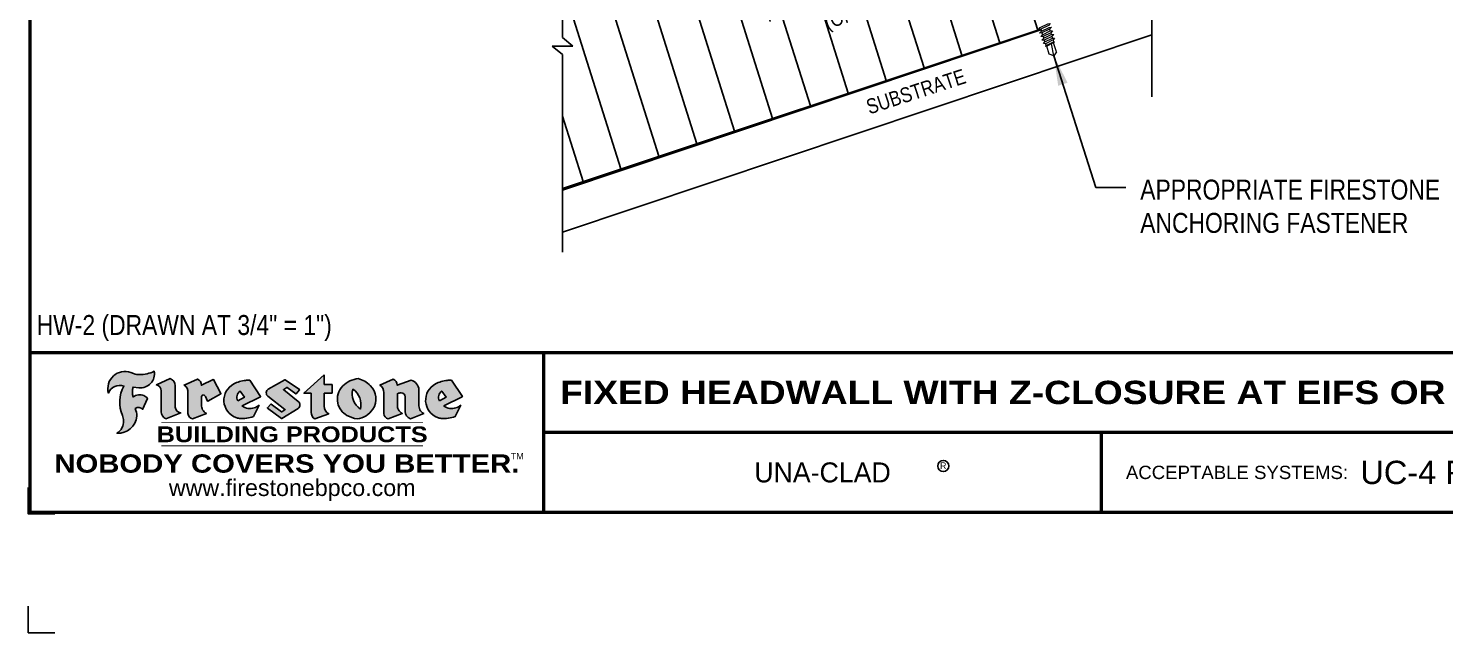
# Model space of a CAD drawing. Header units: inches. Extents: x 0 to 20, y 0 to 16.8.
# Drawn here: x 0 to 13.3, y 0 to 5.68 of the extents above; entities that cross this region are included whole.
import ezdxf
from ezdxf.enums import TextEntityAlignment as Align

# ---------------------------------------------------------------- set-up
doc = ezdxf.new("R2010")
doc.units = ezdxf.units.IN
doc.header["$MEASUREMENT"] = 0
doc.layers.get('0').update_dxf_attribs({"linetype": 'CONTINUOUS'})
doc.layers.get('DEFPOINTS').update_dxf_attribs({"linetype": 'CONTINUOUS'})
doc.layers.add('FSBP-ACCESSORY-FIRESTONE', color=7, linetype='CONTINUOUS', lineweight=9)
for name, color, linetype in [('FSBP-ANNO-NOTE', 7, 'CONTINUOUS'), ('FSBP-INSULATION', 7, 'CONTINUOUS'), ('FSBP-SUBSTRATE-GENERIC', 9, 'CONTINUOUS'), ('FSBP-TTLB', 7, 'CONTINUOUS'), ('FSBP-TTLB-BORDER', 7, 'CONTINUOUS'), ('FSBP-TTLB-TEXT', 7, 'CONTINUOUS'), ('FSBP-WALL-CURB', 9, 'CONTINUOUS')]:
    doc.layers.add(name, color=color, linetype=linetype)
doc.styles.add('ARIAL', font='arial.ttf')
doc.styles.add('ARIAL_BOLD', font='')
doc.styles.add('BANKGOTHIC', font='bgothm.ttf')
doc.styles.add('FSBP_ARIAL_NAR', font='ARIALN.TTF')
doc.styles.add('TXT', font='simplex.shx')
doc.styles.get('ARIAL_BOLD').set_extended_font_data('Arial Black')
doc.dimstyles.new('STANDARD$7', dxfattribs={"dimscale": 1.5, "dimtxt": 0.2, "dimasz": 0.1, "dimexe": 0.1, "dimexo": 0.125, "dimgap": 0.09, "dimtad": 0, "dimdec": 3, "dimzin": 4, "dimdsep": 46, "dimtxsty": 'TXT', "dimcen": 0.09, "dimadec": 0, "dimazin": 0, "dimtfac": 1, "dimtdec": 3, "dimtofl": 0, "dimtmove": 2, "dimatfit": 3, "dimfxl": 0, "dimtolj": 1, "dimtzin": 4, "dimarcsym": 0})

# ---------------------------------------------------------------- blocks, each defined once
blk = doc.blocks.new('A$C486F1324')
at = {"layer": 'FSBP-TTLB-TEXT'}
h = blk.add_hatch(color=1, dxfattribs=at)
edge = h.paths.add_edge_path()
edge.add_arc((1.05293473454803, 2.432581823257731), 0.1319107607348553, 264.0410451462098, 370.3106169565175)
edge.add_arc((1.043176611464152, 2.752262660202042), 0.3273056962876236, 270.05058356628535, 295.23459397187514, ccw=False)
edge.add_arc((1.038426922191803, 2.56403150268051), 0.13916565617135, 249.3281275763668, 272.0749124149863, ccw=False)
edge.add_line((0.989299278179902, 2.433825686944644), (0.9631177487359136, 2.445558787492629))
edge.add_arc((0.9095748620182865, 2.291407038981255), 0.1631857907024101, 70.84590087378872, 194.3325259843273)
edge.add_arc((0.8600509757814071, 2.204839658458385), 0.1179914261095279, 70.96950098067123, 156.9641407594483, ccw=False)
edge.add_arc((1.168766374175352, 2.162383550941515), 0.3110405457095052, 150.323113748316, 203.2084295854517)
edge.add_arc((0.7718745149407522, 1.989572487159472), 0.121858715661731, 0.8849157075190988, 24.34668939894999, ccw=False)
edge.add_arc((0.7650031314481953, 1.983307491475024), 0.1289731377238324, -58.36655102076742, 3.6216782311386737, ccw=False)
edge.add_arc((0.8412948678329051, 2.051617467449851), 0.1783301886510352, 267.2205474105585, 354.1381621173521)
edge.add_arc((0.8059370697409881, 2.029692373120287), 0.212787892960859, 0.9996158580669322, 21.00503380861244)
edge.add_arc((1.034432087517867, 2.064164197730946), 0.05136395668415856, 40.821177131732725, 125.52727787225791, ccw=False)
edge.add_line((1.073301941138498, 2.097740834336818), (1.118401912534369, 2.200031471354478))
edge.add_arc((1.056483187403122, 2.160862735149867), 0.07326744446031509, 32.31675181867256, 66.31481236598174)
edge.add_arc((1.047887483703787, 2.124501603239696), 0.110224694801178, 69.81791323323885, 125.254734720681)
edge.add_arc((1.143333842085744, 2.261873949018218), 0.1659710644737307, 164.1569669952081, 196.5811013160487, ccw=False)
edge.add_line((0.9836674837126961, 2.307184524455224), (1.039240299265617, 2.301383838364885))
h = blk.add_hatch(color=1, dxfattribs=at)
edge = h.paths.add_edge_path()
edge.add_line((2.779085526150499, 2.423583663157117), (2.779085526150499, 2.333881224553082))
edge.add_arc((2.781392442941157, 2.333881224553068), 0.00230691679065842, 179.9999999996471, 269.9999999996471)
edge.add_line((2.781392442941143, 2.331574307762409), (2.851042658398813, 2.331574307762409))
edge.add_arc((2.851042658398813, 2.329267390971708), 0.002306916790701052, 0, 90, ccw=False)
edge.add_line((2.853349575189514, 2.329267390971708), (2.853349575189514, 2.251757171804073))
edge.add_arc((2.851042658398828, 2.251757171804087), 0.002306916790686842, 269.99999999964706, 359.99999999964706, ccw=False)
edge.add_line((2.851042658398813, 2.2494502550134), (2.781392442941143, 2.2494502550134))
edge.add_arc((2.781392442941157, 2.247143338222742), 0.00230691679065842, 90.00000000035294, 180.0000000003529)
edge.add_line((2.779085526150499, 2.247143338222727), (2.779085526150499, 2.127433711485182))
edge.add_arc((2.852360918257401, 2.12369642034561), 0.07337063740681414, 177.0802527808787, 245.3249543133826)
edge.add_line((2.821730779419073, 2.057025249452735), (2.690154522263373, 2.008229701244503))
edge.add_arc((2.724235369940526, 2.066534893757658), 0.06753517344606048, 177.0345319916278, 239.69264280249018, ccw=False)
edge.add_line((2.656790633108545, 2.070028763539753), (2.656790633108545, 2.247143338222727))
edge.add_arc((2.654483716317887, 2.247143338222742), 0.00230691679065842, 359.9999999996471, 449.999999999647)
edge.add_line((2.654483716317901, 2.2494502550134), (2.588482915647847, 2.2494502550134))
edge.add_line((2.588482915647847, 2.2494502550134), (2.779085526150499, 2.423583663157117))
h = blk.add_hatch(color=1, dxfattribs=at)
edge = h.paths.add_edge_path()
edge.add_line((1.290864384038019, 2.008492524202993), (1.43097033225452, 2.064791420292025))
edge.add_arc((1.436644270662416, 2.121823377800686), 0.0573135041183696, 181.971787100199, 264.31851000495806, ccw=False)
edge.add_line((1.379364702405683, 2.119851370029735), (1.37903731712966, 2.320596934648066))
edge.add_arc((1.309888624547209, 2.320484163719063), 0.06914878453844908, 0.0934405599589634, 72.42834396969008)
edge.add_line((1.330764526052365, 2.386406475112793), (1.202464409119062, 2.328412355415324))
edge.add_arc((1.190871232973747, 2.27232224160737), 0.05727567197445638, -0.017399788185684884, 78.322067691347, ccw=False)
edge.add_line((1.248146902307115, 2.272304847925781), (1.248199233300755, 2.075706805862339))
edge.add_arc((1.321324461293944, 2.07497573358174), 0.07312888236350451, 179.4272023230205, 245.3845503102953)
h = blk.add_hatch(color=1, dxfattribs=at)
edge = h.paths.add_edge_path()
edge.add_line((1.807651786805041, 2.246865396077439), (1.737783921756391, 2.3789790723241))
edge.add_arc((1.735744620158095, 2.377900594660677), 0.002306916790721869, 27.871971334059, 117.3766794470738)
edge.add_line((1.734683811260555, 2.37994914282028), (1.626263425247162, 2.323805327202692))
edge.add_arc((1.56271380654142, 2.324730636700022), 0.06355635479880146, 359.1658080110728, 425.8793658831422)
edge.add_line((1.58868669411409, 2.382737699601435), (1.462504212281334, 2.325700791685492))
edge.add_arc((1.423437031978647, 2.260476169502841), 0.07602957263902102, -3.4414039757249952, 59.079922442849806, ccw=False)
edge.add_line((1.499329501278754, 2.255912287470565), (1.499329501278754, 2.058449488485891))
edge.add_arc((1.556162430058898, 2.062578896434379), 0.05698275005415229, 184.1557352478596, 255.3066498366543)
edge.add_line((1.541709001656801, 2.007459641984056), (1.672916305560551, 2.060182788021976))
edge.add_arc((1.703923541705656, 2.128694263707063), 0.0752015358480571, 207.5160880841914, 245.649226723163, ccw=False)
edge.add_arc((1.736675161903364, 2.139384485703829), 0.1093332836229114, 179.4823365255142, 204.5537900001095, ccw=False)
edge.add_line((1.62734634068791, 2.140372291052628), (1.62734634068791, 2.218192830870564))
edge.add_arc((1.644214729975653, 2.216674003513419), 0.01693662875851178, 28.356188110623293, 174.8549701683578, ccw=False)
edge.add_arc((1.642965400400852, 2.211114314414412), 0.02111886817708026, 22.216893572439176, 40.102139564264576, ccw=False)
edge.add_line((1.662516385616714, 2.219099649108088), (1.682263761023097, 2.175858276730239))
edge.add_arc((1.6843622118052, 2.176816592645914), 0.002306916790685473, 204.5451281842827, 299.6323508190097)
edge.add_line((1.685502826970224, 2.174811383897563), (1.806753100371753, 2.243781709665697))
edge.add_line((1.806753100371753, 2.243781709665697), (1.807651786805041, 2.246865396077439))
h = blk.add_hatch(color=1, dxfattribs=at)
h.paths.add_polyline_path([(2.079013696958969, 2.372509599487572, 0.02524281661523788), (2.04064932662921, 2.369780089618544, 0.1213611957758757), (1.917398876930707, 2.330017413997425, 0.6151668103976068), (1.948366326295928, 2.020927234590275, 0.05306812109568645), (1.983561194740633, 2.012967556948965, 0.1150932231766138), (2.114751686428195, 2.031339923561191), (2.166820534440563, 2.13634411089113, -0.08755405562188731), (2.119855574390459, 2.112121973331725, -0.265591761123442), (2.008317279265117, 2.129763140217776), (2.180972862525681, 2.216714869958551, 0.4518949533370738), (2.18184769374962, 2.220065341664835)])
h.paths.add_polyline_path([(2.029842278823895, 2.211936798819394), (1.966738618897312, 2.179300291603411, -0.3720533890450154), (1.98880241555118, 2.270120236003706)], flags=16)
h = blk.add_hatch(color=1, dxfattribs=at)
edge = h.paths.add_edge_path()
edge.add_arc((2.27603235730526, 2.253253635380584), 0.04152450223225725, 123.20805433950699, 232.2027298779723, ccw=False)
edge.add_line((2.253290182792528, 2.287996660350629), (2.409160936544441, 2.376738928011363))
edge.add_arc((2.410302318411599, 2.374734155577214), 0.002306916790741141, 55.646444661762985, 119.65426054492829, ccw=False)
edge.add_line((2.411604106875319, 2.376638679631967), (2.547434611018917, 2.283795229912059))
edge.add_arc((2.546093867806404, 2.281917925270474), 0.002306916790700397, -42.731101238422525, 54.4661353739603, ccw=False)
edge.add_line((2.547788405158445, 2.280352547283613), (2.514082878729613, 2.24386597727802))
edge.add_arc((2.512388341377596, 2.245431355264869), 0.002306916790673009, 233.7527076894891, 317.2688987613858, ccw=False)
edge.add_line((2.511024327141814, 2.243570890203742), (2.429474878371439, 2.303359494337499))
edge.add_arc((2.428110864135639, 2.301499029276328), 0.002306916790719975, 53.75270768979195, 124.4135619297851)
edge.add_line((2.426807081754208, 2.303402188907356), (2.398558946171835, 2.284050464081318))
edge.add_arc((2.399862728553238, 2.282147304450302), 0.002306916790694715, 124.413561929383, 231.8459020253661)
edge.add_line((2.398437564694706, 2.280333255648443), (2.535524934179665, 2.17263385734519))
edge.add_arc((2.50987198472614, 2.139980978912016), 0.04152450223225738, -55.21225898295222, 51.84590202520428, ccw=False)
edge.add_line((2.533563285444262, 2.105878096982181), (2.380059912363055, 2.01288121029809))
edge.add_arc((2.378864566801948, 2.014854282539261), 0.002306916790727091, 233.2955624372944, 301.20872157023166, ccw=False)
edge.add_line((2.377485752065996, 2.013004759626924), (2.246891586179532, 2.110362385828026))
edge.add_arc((2.248272903809107, 2.112210040201936), 0.002306916790697761, 135.5134179846413, 233.2179869199888, ccw=False)
edge.add_line((2.246627115749294, 2.113826594173005), (2.278464340477814, 2.146239569709692))
edge.add_arc((2.280110128537683, 2.144623015738608), 0.002306916790748419, 53.03528399993951, 135.5134179853709, ccw=False)
edge.add_line((2.281497330874759, 2.146466256025562), (2.37745964320722, 2.074246076768972))
edge.add_arc((2.378846845544219, 2.076089317055831), 0.002306916790626977, 233.0352840000668, 302.2362632414408)
edge.add_line((2.380077382034147, 2.074137998264391), (2.409909958711938, 2.092950954072577))
edge.add_arc((2.408679422222006, 2.094902272864085), 0.002306916790685166, 302.2362632406177, 412.2027298768422)
edge.add_line((2.410093260944637, 2.096725162094273), (2.2505832602986, 2.22044162923676))
h = blk.add_hatch(color=1, dxfattribs=at)
edge = h.paths.add_edge_path(flags=16)
edge.add_arc((2.955988474005852, 2.146034781181318), 0.1684614578629418, 344.5558804047866, 417.0140046669545)
edge.add_arc((3.210083044523077, 2.242479849301684), 0.1684614578629413, 164.5558804047865, 237.0140046669547)
edge = h.paths.add_edge_path()
edge.add_arc((3.085000081380657, 2.190898847034975), 0.1828726885096672, 136.0914512150048, 191.213418978326)
edge.add_arc((3.080564515311864, 2.199009864590429), 0.1803148804748503, 194.0167254156723, 240.6663730831859)
edge.add_arc((3.113672006657439, 2.246327426840207), 0.2378525180183702, 239.2975390661776, 264.2889872773176)
edge.add_arc((3.064469747004688, 2.211810064170161), 0.2037606892471559, 277.1986764832036, 326.503572961274)
edge.add_arc((3.093364291682004, 2.196728640902951), 0.1713748657917089, 325.3768876809903, 406.3828327799088)
edge.add_arc((3.027464452944376, 2.141218864507682), 0.2571945645850002, 44.28462553519766, 73.82901434867304)
edge.add_arc((3.13277746446545, 2.132489990494792), 0.2579560664039133, 97.50292863483666, 134.1039137579026)
h = blk.add_hatch(color=1, dxfattribs=at)
edge = h.paths.add_edge_path()
edge.add_line((3.33831519343592, 2.058643648811753), (3.33831519343592, 2.255912287470565))
edge.add_arc((3.262422724135841, 2.260476169502887), 0.076029572638996, 356.5585960242387, 419.0799224428129)
edge.add_line((3.301489904438557, 2.325700791685492), (3.427672386271257, 2.382737699601435))
edge.add_arc((3.401699498698617, 2.324730636699968), 0.06355635479883828, 0.39626228338801184, 65.87936588318729, ccw=False)
edge.add_line((3.465254333483887, 2.325170194128376), (3.596151383567263, 2.371448459092008))
edge.add_arc((3.571369086579416, 2.27774289547643), 0.09692726601172152, 2.366977007666776, 75.18615851992018, ccw=False)
edge.add_line((3.668213654208745, 2.281745971443158), (3.668213654208745, 2.142456301410775))
edge.add_arc((3.777502514268014, 2.139339897279081), 0.1093332836229047, 178.3666365323575, 204.5537900000423)
edge.add_arc((3.744750894070185, 2.128649675282367), 0.07520153584796174, 207.5160880841712, 245.2240541443093)
edge.add_line((3.71323611585031, 2.060370178010899), (3.588210878431101, 2.010131177172084))
edge.add_arc((3.610972150886048, 2.078197660558692), 0.07177131519198725, 180.3328587115749, 251.5101856666586, ccw=False)
edge.add_line((3.539202046833867, 2.077780708850796), (3.539202046833867, 2.2155300510111))
edge.add_arc((3.501944494155337, 2.215955952136818), 0.0372599868942854, 359.3450650296065, 449.0500281941028)
edge.add_arc((3.498394839000171, 2.188871092646112), 0.06447454900600776, 86.29402372314017, 119.8211331593848)
edge.add_line((3.46633203284519, 2.244808056551889), (3.46633203284519, 2.140372291052628))
edge.add_arc((3.575660854060708, 2.139384485703815), 0.1093332836229751, 179.482336525507, 204.5537900001025)
edge.add_arc((3.542909233862866, 2.128694263706967), 0.0752015358479639, 207.51608808417, 245.6492267231416)
edge.add_line((3.511901997717774, 2.060182788021976), (3.380694693813967, 2.007459641984056))
edge.add_arc((3.395127450940398, 2.062546484817654), 0.05694615642555727, 183.9298782390169, 255.318496325343, ccw=False)
h = blk.add_hatch(color=1, dxfattribs=at)
h.paths.add_polyline_path([(3.973320437169735, 2.372509599487572, 0.02524281661523822), (3.934956066840033, 2.369780089618544, 0.1085638477195505), (3.823515797474061, 2.33691113673602, 0.6425897848490651), (3.842673066506751, 2.020927234590275, 0.05306812109569052), (3.877867934951342, 2.012967556948965, 0.1150932231766133), (4.009058426638961, 2.031339923561191), (4.061127274651329, 2.13634411089113, -0.08755405562189084), (4.014162314601225, 2.112121973331725, -0.2655917611234366), (3.902624019475826, 2.129763140217776), (4.075279602736447, 2.216714869958551, 0.4518949533370731), (4.076154433960386, 2.220065341664835)])
h.paths.add_polyline_path([(3.924149019034718, 2.211936798819394), (3.861045359108135, 2.179300291603411, -0.3720533890450147), (3.883109155761946, 2.270120236003706)], flags=16)
blk.add_circle((8.593239434063564, 1.565680298552095), 0.05268028021839655)
at = {"layer": 'DEFPOINTS', "color": 1}
blk.add_lwpolyline([(0.2499999648784577, 1.115208302549462), (-3.512154225088215e-08, 1.115208302549462), (-3.512154225088215e-08, 1.365208302549462)], dxfattribs=at)
at = {"layer": 'DEFPOINTS', "linetype": 'Continuous', "ltscale": 1.75}
blk.add_lwpolyline([(-3.512154225088215e-08, 0.2499999692161197), (-3.512154225088215e-08, -3.078388033372903e-08), (0.2499999648784577, -3.078388033372903e-08)], dxfattribs=at)
at = {"layer": 'FSBP-TTLB', "const_width": 0.03125}
for points in [[(0.01562496487845775, 2.630833302549462), (0.01562496487845775, 1.130833302549462), (20.01562496487846, 1.130833302549462), (20.01562496487846, 2.630833302549462), (0.01562496487845775, 2.630833302549462)], [(4.840833492085227, 2.630833302549462), (4.840833492085227, 1.880833302549462)], [(4.840833492085227, 1.880833302549462), (15.85591267006784, 1.880833302549462)], [(4.840833492085227, 1.880833302549462), (4.840833492085227, 1.130833302549462)]]:
    blk.add_lwpolyline(points, dxfattribs=at)
at = {"layer": 'FSBP-TTLB-BORDER', "const_width": 0.03125}
blk.add_lwpolyline([(20.01562496487846, 2.630833302549462), (20.01562496487846, 15.63083330254946), (0.01562496487845775, 15.63083330254946), (0.01562496487845775, 2.630833302549462)], dxfattribs=at)
at = {"layer": 'FSBP-TTLB-TEXT', "color": 1}
blk.add_line((0.7514681707107965, 2.251010548403869), (0.7514681707107965, 2.251010548403869), dxfattribs=at)
for points in [[(1.039240288603781, 2.301383839477765, 0.5000510906601082), (1.182715385655359, 2.456191808344684, -0.1103304102359608), (1.043465573188274, 2.424957091469324, -0.09957876667165425), (0.989299278179902, 2.433825686944644), (0.9631177487359136, 2.445558787492629, 0.5978159689075124), (0.7514681707107965, 2.251010548403869, -0.3938834584182213), (0.8985246071333276, 2.316382279576757, 0.2349406564350952), (0.8828960471532977, 2.039809584686154, -0.1027304183841549), (0.893718696891784, 1.991454482752047, -0.2772692352614086), (0.8326473561440534, 1.873497067927772, 0.3985429150902959), (1.018692578968699, 2.03340460748511, 0.0875124847930418), (1.004584981218573, 2.105966186820112, -0.3874031597924062), (1.073301941138498, 2.097740834336818), (1.118401912534369, 2.200031471354478, 0.1494423498871741), (1.085915528859078, 2.22795860457687, 0.2467195073738216), (0.9842643930489484, 2.214510412139376, -0.1424285161541127), (0.9836674837126961, 2.307184524455224), (1.039240299265617, 2.301383838364885)], [(2.779085526150499, 2.423583663157117), (2.779085526150499, 2.333881224553082, 0.4142135623730958), (2.781392442941143, 2.331574307762409), (2.851042658398813, 2.331574307762409, -0.414213562373095), (2.853349575189514, 2.329267390971708), (2.853349575189514, 2.251757171804073, -0.4142135623730938), (2.851042658398813, 2.2494502550134), (2.781392442941143, 2.2494502550134, 0.4142135623730958), (2.779085526150499, 2.247143338222727), (2.779085526150499, 2.127433711485182, 0.3068985753588853), (2.821730779419073, 2.057025249452735), (2.690154522263373, 2.008229701244503, -0.2804194150632976), (2.656790633108545, 2.070028763539753), (2.656790633108545, 2.247143338222727, 0.414213562373095), (2.654483716317901, 2.2494502550134), (2.588482915647847, 2.2494502550134), (2.779085526150499, 2.423583663157117)], [(2.18184769374962, 2.220065341664835), (2.079013696958969, 2.372509599487572, 0.02524281661523788), (2.04064932662921, 2.369780089618544, 0.1085638477195265), (1.929209057263352, 2.33691113673602, 0.6425897848491228), (1.948366326295928, 2.020927234590275, 0.05306812109568648), (1.983561194740633, 2.012967556948965, 0.1150932231766137), (2.114751686428195, 2.031339923561191), (2.166820534440563, 2.13634411089113, -0.0875540556218873), (2.119855574390459, 2.112121973331725, -0.2655917611234418), (2.008317279265117, 2.129763140217776), (2.180972862525681, 2.216714869958551)], [(4.076154433960386, 2.220065341664835), (3.973320437169735, 2.372509599487572, 0.02524281661523788), (3.934956066840033, 2.369780089618544, 0.1085638477195265), (3.823515797474061, 2.33691113673602, 0.6425897848491228), (3.842673066506751, 2.020927234590275, 0.05306812109568648), (3.877867934951342, 2.012967556948965, 0.1150932231766137), (4.009058426638961, 2.031339923561191), (4.061127274651329, 2.13634411089113, -0.0875540556218873), (4.014162314601225, 2.112121973331725, -0.2655917611234418), (3.902624019475826, 2.129763140217776), (4.075279602736447, 2.216714869958551)], [(4.075279602736447, 2.216714869958551, 0.4518949533370731), (4.076154433960386, 2.220065341664835, 0.4518949533370731)]]:
    blk.add_lwpolyline(points, format="xyb", dxfattribs=at)
for points in [[(1.290864384038019, 2.008492524202993), (1.43097033225452, 2.064791420292025, -0.3756100036733062), (1.379364702405683, 2.119851370029735), (1.37903731712966, 2.320596934648066, 0.3265360292958048), (1.330764526052365, 2.386406475112793), (1.202464409119062, 2.328412355415324, -0.3557863980845349), (1.248146902307115, 2.272304847925781), (1.248199233300755, 2.075706805862339, 0.2960110723418457)], [(1.807651786805041, 2.246865396077439), (1.737783921756391, 2.3789790723241, 0.4116839150163434), (1.734683811260555, 2.37994914282028), (1.626263425247162, 2.323805327202692, 0.2996033003794034), (1.58868669411409, 2.382737699601435), (1.462504212281334, 2.325700791685492, -0.2797757560995365), (1.499329501278754, 2.255912287470565), (1.499329501278754, 2.058449488485891, 0.320828638474519), (1.541709001656801, 2.007459641984056), (1.672916305560551, 2.060182788021976, -0.1679398621276611), (1.637228717577119, 2.093951330204405, -0.1098333365370753), (1.62734634068791, 2.140372291052628), (1.62734634068791, 2.218192830870564, -0.743334502655012), (1.659119166646138, 2.224718079671632, -0.07819791644735608), (1.662516385616714, 2.219099649108088), (1.682263761023097, 2.175858276730239, 0.4404648714563479), (1.685502826970224, 2.174811383897563), (1.806753100371753, 2.243781709665697)], [(1.966738618897312, 2.179300291603411), (2.029842278823895, 2.211936798819394), (1.98880241555118, 2.270120236003706, 0.3720533890450154)], [(2.2505832602986, 2.22044162923676, -0.5150044486718882), (2.253290182792528, 2.287996660350629), (2.409160936544441, 2.376738928011363, -0.2867822934100265), (2.411604106875319, 2.376638679631967), (2.547434611018917, 2.283795229912059, -0.4515027974650387), (2.547788405158445, 2.280352547283613), (2.514082878729613, 2.24386597727802, -0.3814439164929681), (2.511024327141814, 2.243570890203742), (2.429474878371439, 2.303359494337499, 0.3184718635035665), (2.426807081754208, 2.303402188907356), (2.398558946171835, 2.284050464081318, 0.5064094529656681), (2.398437564694706, 2.280333255648443), (2.535524934179665, 2.17263385734519, -0.5043597839115849), (2.533563285444262, 2.105878096982181), (2.380059912363055, 2.01288121029809, -0.3053163970316367), (2.377485752065996, 2.013004759626924), (2.246891586179532, 2.110362385828026, -0.4541703869768119), (2.246627115749294, 2.113826594173005), (2.278464340477814, 2.146239569709692, -0.3762644290664977), (2.281497330874759, 2.146466256025562), (2.37745964320722, 2.074246076768972, 0.3114700032088108), (2.380077382034147, 2.074137998264391), (2.409909958711938, 2.092950954072577, 0.520381097387146), (2.410093260944637, 2.096725162094273)], [(2.953249883604445, 2.317722762716059, 0.2452625673097023), (2.905618498745599, 2.155336675924431, 0.2064059665179019), (2.992229303852542, 2.041814614862275, 0.1094800500670344), (3.090003063353111, 2.009655498951545, 0.2185147641853038), (3.234389909721659, 2.09935759961418, 0.3689489483072479), (3.211584927988571, 2.320798080235917, 0.1296305888694145), (3.099094368954257, 2.388237485636708, 0.1610736375384317)], [(3.118366895036178, 2.101173760584302, 0.3271311138286319), (3.047704623492751, 2.287340869898699, 0.3271311138286322)], [(3.33831519343592, 2.058643648811753), (3.33831519343592, 2.255912287470565, 0.2797757560995341), (3.301489904438557, 2.325700791685492), (3.427672386271257, 2.382737699601435, -0.2937618496109166), (3.465254333483887, 2.325170194128376), (3.596151383567263, 2.371448459092008, -0.3288760160581939), (3.668213654208745, 2.281745971443158), (3.668213654208745, 2.142456301410775, 0.114762897203527), (3.678056069941721, 2.093906741779776, 0.166032965990522), (3.71323611585031, 2.060370178010899), (3.588210878431101, 2.010131177172084, -0.3209557512194564), (3.539202046833867, 2.077780708850796), (3.539202046833867, 2.2155300510111, 0.4127061514896111), (3.502562241494348, 2.253210817746393, 0.1473421876160361), (3.46633203284519, 2.244808056551889), (3.46633203284519, 2.140372291052628, 0.1098333365370753), (3.476214409734399, 2.093951330204376, 0.1679398621276611), (3.511901997717774, 2.060182788021976), (3.380694693813967, 2.007459641984056, -0.3219729545308964), (3.33831519343592, 2.058643648811753, 29.1476284739)], [(3.861045359108135, 2.179300291603411), (3.924149019034718, 2.211936798819394), (3.883109155761946, 2.270120236003706, 0.3720533890450154)]]:
    blk.add_lwpolyline(points, format="xyb", close=True, dxfattribs=at)
at = {"layer": 'FSBP-TTLB-TEXT'}
for points, const_width in [([(1.249551544687665, 1.972387724376318), (3.706854447563717, 1.972387724376304)], 0.0078125), ([(10.07714779415524, 1.880833302549462), (10.07714779415524, 1.130833302549462)], 0.03125), ([(1.249551544687665, 1.754677206499863), (3.706854447563717, 1.754677206499878)], 0.0078125)]:
    blk.add_lwpolyline(points, dxfattribs=dict(at, const_width=const_width))
at = {"layer": 'FSBP-TTLB-TEXT', "color": 1}
for centre, start, end in [((1.805612485206739, 2.245786918414026), 299.6323508193319, 27.87197133380466), ((2.179935225669015, 2.218775252164079), 296.7304547840455, 34.00233684987402)]:
    blk.add_arc(centre, 0.00230691679068068, start, end, dxfattribs=at)
at = {"layer": 'FSBP-TTLB-TEXT', "lineweight": 18, "style": 'ARIAL_BOLD'}
blk.add_text('BUILDING PRODUCTS', height=0.1484375, dxfattribs=at).set_placement((2.478202996125691, 1.863532465438098), align=Align.MIDDLE_CENTER)
at = {"layer": 'FSBP-TTLB-TEXT', "color": 1}
for s, height, style, p in [('NOBODY COVERS YOU BETTER.', 0.171875, 'ARIAL_BOLD', (2.428229228481842, 1.589182851962093)), ('TM', 0.0625, 'BANKGOTHIC', (4.592296138251458, 1.658258798256043))]:
    blk.add_text(s, height=height, dxfattribs=dict(at, style=style)).set_placement(p, align=Align.MIDDLE_CENTER)
at = {"layer": 'FSBP-TTLB-TEXT'}
for s, height, style, p in [('UNA-CLAD', 0.1875, 'BANKGOTHIC', (7.458990643120234, 1.505833302549462)), ('R', 0.0625, 'BANKGOTHIC', (8.592447004938792, 1.568314485865656)), ('www.firestonebpco.com', 0.15625, 'ARIAL', (2.478202996125691, 1.362175995809338))]:
    blk.add_text(s, height=height, dxfattribs=dict(at, style=style)).set_placement(p, align=Align.MIDDLE_CENTER)
at = {"layer": 'FSBP-TTLB-TEXT', "style": 'ARIAL'}
blk.add_text('ACCEPTABLE SYSTEMS:', height=0.125, dxfattribs=at).set_placement((10.30843778079408, 1.505833302549462), align=Align.MIDDLE_LEFT)
at = {"layer": 'FSBP-TTLB-TEXT'}
for tag, height, style, p in [('MAXIMUM_WARRANTY', 0.1875, 'ARIAL_BOLD', (18.05549597262787, 2.85485773330052)), ('ACCPT_SYSTEMS', 0.21875, 'ARIAL', (12.51000666906039, 1.505833302549462))]:
    blk.add_attdef(tag, text='', height=height, dxfattribs=dict(at, style=style)).set_placement(p, align=Align.MIDDLE_LEFT)
for tag, height, style, p in [('DETAIL_DESCP_LINE_1', 0.21875, 'ARIAL_BOLD', (10.34680946719057, 2.25720148330052)), ('ISSUE_REV_DATE', 0.21875, 'ARIAL', (16.85632130115108, 1.902577359955217)), ('DETAIL_NUMBER', 0.4375, 'ARIAL', (18.9350408723662, 1.73767023330052))]:
    blk.add_attdef(tag, text='', height=height, dxfattribs=dict(at, style=style)).set_placement(p, align=Align.MIDDLE_CENTER)

msp = doc.modelspace()

# ---------------------------------------------------------------- hatches: boundary and pattern name
at = {"layer": 'FSBP-INSULATION'}
h = msp.add_hatch(dxfattribs=at)
h.set_pattern_fill('ANSI31', color=256, scale=3, angle=62.50000000000001, style=0)
h.set_pattern_definition([(107.5, (1.041072005766637, 0), (-0.3576438565305851, -0.1127646748141024), [])])
h.paths.add_polyline_path([(9.319183135115027, 6.583572170514216), (9.30005945171802, 6.5713238068041), (9.30577720062823, 6.553726385113448), (9.328318837745956, 6.54947726413275), (9.309195154348949, 6.537228900422635), (9.3146822417095, 6.520341381986017), (9.339293012467051, 6.515702227259551), (9.320169329070042, 6.503453863549433), (9.325656416430597, 6.48656634511282), (9.350267187188146, 6.48192719038635), (9.33114350379114, 6.469678826676234), (9.336630591151692, 6.452791308239617), (9.361241361909242, 6.44815215351315), (9.342117678512233, 6.435903789803034), (9.347604765872788, 6.419016271366417), (9.372215536630335, 6.41437711663995), (9.35309185323333, 6.402128752929834), (9.358578940593882, 6.385241234493219), (9.383189711351434, 6.380602079766751), (9.364066027954427, 6.368353716056634), (9.369553115314979, 6.351466197620018), (9.394163886072528, 6.34682704289355), (9.375040202675521, 6.334578679183434), (9.380527290036072, 6.317691160746819), (9.405138060793623, 6.313052006020352), (9.386014377396616, 6.300803642310234), (9.391501464757168, 6.283916123873619), (9.416112235514719, 6.279276969147152), (9.396988552117712, 6.267028605437034), (9.402475639478265, 6.250141087000418), (9.427086410235813, 6.24550193227395), (9.407962726838807, 6.233253568563835), (9.41344981419936, 6.21636605012722), (9.43806058495691, 6.211726895400752), (9.418936901559903, 6.199478531690635), (9.424423988920456, 6.182591013254018), (9.449034759678003, 6.177951858527551), (9.429911076280998, 6.165703494817434), (9.435398163641551, 6.14881597638082), (9.4600089343991, 6.144176821654351), (9.440885251002095, 6.131928457944235), (9.446372338362645, 6.115040939507619), (9.470983109120196, 6.110401784781152), (9.451859425723189, 6.098153421071036), (9.457346513083742, 6.081265902634419), (9.481957283841291, 6.076626747907951), (9.462833600444284, 6.064378384197836), (9.468320687804836, 6.04749086576122), (9.492931458562387, 6.042851711034752), (9.47380777516538, 6.030603347324634), (9.479294862525933, 6.01371582888802), (9.503905633283482, 6.009076674161553), (9.484781949886475, 5.996828310451434), (9.49026903724703, 5.979940792014819), (9.514879808004578, 5.975301637288353), (9.49575612460757, 5.963053273578235), (9.501243211968122, 5.94616575514162), (9.525853982725673, 5.941526600415154), (9.506730299328666, 5.929278236705035), (9.512217386689207, 5.912390718268452), (9.536828157446758, 5.907751563541983), (9.517704474049761, 5.895503199831836), (9.523191561410302, 5.87861568139525), (9.547802332167857, 5.873976526668785), (9.528678648770848, 5.861728162958666), (9.5341657361314, 5.84484064452205), (9.558776506888952, 5.840201489795583), (9.539652823491943, 5.827953126085466), (9.545139910852486, 5.811065607648881), (9.569750681610035, 5.806426452922414), (9.550626998213037, 5.794178089212267), (9.556114085573581, 5.777290570775681), (9.58072485633113, 5.772651416049213), (9.561601172934123, 5.760403052339098), (9.567088260294675, 5.743515533902482), (9.591699031052228, 5.738876379176014), (9.572575347655217, 5.726628015465896), (9.57806243501576, 5.709740497029314), (9.602673205773309, 5.705101342302844), (9.593647259188947, 5.699320391306187), (10.54010190620818, 6.014806212958817), (10.54010190620818, 7.198205536534829), (10.54010190620818, 7.592503870624179), (9.118355678524349, 7.130550518204887), (9.118985568819951, 7.128611915211883), (9.14359633957751, 7.123972760485385), (9.124472656180503, 7.111724396775269), (9.129959743541045, 7.094836878338684), (9.154570514298596, 7.090197723612217), (9.13544683090159, 7.0779493599021), (9.140933918262142, 7.061061841465483), (9.165544689019692, 7.056422686739015), (9.146421005622685, 7.0441743230289), (9.151908092983236, 7.027286804592284), (9.176518863740785, 7.022647649865816), (9.15739518034378, 7.010399286155698), (9.162882267704333, 6.993511767719085), (9.187493038461882, 6.988872612992616), (9.168369355064875, 6.9766242492825), (9.173856442425429, 6.959736730845886), (9.19846721318298, 6.955097576119416), (9.179343529785971, 6.942849212409301), (9.184830617146524, 6.925961693972686), (9.20944138790407, 6.921322539246215), (9.190317704507066, 6.9090741755361), (9.195804791867618, 6.892186657099484), (9.220415562625167, 6.887547502373015), (9.201291879228162, 6.875299138662899), (9.206778966588715, 6.858411620226287), (9.231389737346266, 6.853772465499816), (9.212266053949259, 6.8415241017897), (9.217753141309808, 6.824636583353083), (9.24236391206736, 6.819997428626616), (9.223240228670353, 6.8077490649165), (9.228727316030904, 6.790861546479885), (9.253338086788453, 6.786222391753417), (9.234214403391448, 6.7739740280433), (9.239701490752, 6.757086509606684), (9.26431226150955, 6.752447354880216), (9.245188578112543, 6.7401989911701), (9.250675665473095, 6.723311472733484), (9.275286436230644, 6.718672318007017), (9.256162752833639, 6.7064239542969), (9.261649840194192, 6.689536435860285), (9.286260610951741, 6.684897281133817), (9.267136927554736, 6.6726489174237), (9.272624014915284, 6.655761398987085), (9.297234785672838, 6.651122244260617), (9.27811110227583, 6.638873880550499), (9.283598189636383, 6.621986362113885), (9.308208960393932, 6.617347207387417), (9.289085276996923, 6.605098843677301), (9.294572364357476, 6.588211325240685)])
h.paths.add_polyline_path([(9.293655763881967, 6.257971183992924), (9.312779447278974, 6.27021954770304), (9.307292359918423, 6.287107066139654), (9.282681589160871, 6.291746220866122), (9.301805272557877, 6.303994584576239), (9.296318185197325, 6.320882103012854), (9.271707414439774, 6.325521257739322), (9.290831097836781, 6.337769621449438), (9.285344010476228, 6.354657139886054), (9.260733239718679, 6.359296294612522), (9.279856923115688, 6.371544658322639), (9.274369835755136, 6.388432176759252), (9.249759064997585, 6.393071331485722), (9.268882748394594, 6.405319695195839), (9.263395661034037, 6.422207213632454), (9.23878489027649, 6.426846368358922), (9.257908573673497, 6.439094732069039), (9.252421486312944, 6.455982250505653), (9.227810715555393, 6.460621405232121), (9.246934398952403, 6.47286976894224), (9.24144731159185, 6.489757287378855), (9.216836540834299, 6.494396442105321), (9.235960224231306, 6.506644805815439), (9.230473136870753, 6.523532324252053), (9.205862366113204, 6.528171478978521), (9.226593860050722, 6.541449615450943), (9.221337434239825, 6.557627230633521), (9.196726663482275, 6.562266385359989), (9.215850346879282, 6.574514749070105), (9.210363259518727, 6.59140226750672), (9.18575248876118, 6.596041422233189), (9.204876172158187, 6.608289785943305), (9.199389084797634, 6.625177304379919), (9.174778314040084, 6.629816459106388), (9.19390199743709, 6.642064822816503), (9.188414910076538, 6.658952341253121), (9.163804139318989, 6.663591495979588), (9.182927822715996, 6.675839859689704), (9.177440735355445, 6.69272737812632), (9.152829964597894, 6.69736653285279), (9.1719536479949, 6.709614896562906), (9.166466560634348, 6.72650241499952), (9.141855789876798, 6.731141569725989), (9.160979473273805, 6.743389933436105), (9.15549238591325, 6.760277451872721), (9.130881615155705, 6.764916606599188), (9.150005298552708, 6.777164970309305), (9.144518211192155, 6.79405248874592), (9.119907440434607, 6.79869164347239), (9.139031123831614, 6.810940007182505), (9.133544036471063, 6.827827525619119), (9.108933265713514, 6.832466680345588), (9.128056949110519, 6.844715044055706), (9.122569861749968, 6.86160256249232), (9.097959090992418, 6.866241717218788), (9.117082774389424, 6.878490080928903), (9.111595687028869, 6.89537759936552), (9.086984916271325, 6.900016754091989), (9.106108599668328, 6.912265117802104), (9.100621512307775, 6.929152636238719), (9.076010741550226, 6.933791790965187), (9.095134424947231, 6.946040154675304), (9.089647337586678, 6.96292767311192), (9.06503656682913, 6.967566827838388), (9.084160250226136, 6.979815191548503), (9.078673162865583, 6.99670270998512), (9.054062392108035, 7.001341864711589), (9.073186075505044, 7.013590228421705), (9.06769898814449, 7.030477746858319), (9.04308821738694, 7.035116901584789), (9.062211900783947, 7.047365265294904), (9.056724813423394, 7.064252783731519), (9.032114042665846, 7.068891938457987), (9.051237726062851, 7.081140302168104), (9.045750638702309, 7.098027820604689), (9.028353813246241, 7.10130713947833), (5.015715906421448, 5.797522049700214), (5.015715906421448, 5.591902519212248), (5.113156325715338, 5.511180232473039), (4.940244518909047, 5.511180232473039), (4.933809948595348, 5.498311063108499), (5.015715906421448, 5.430457946183218), (5.015715906421448, 4.173338730329828), (9.50759579413272, 5.670636484218639), (9.504827504898117, 5.679156402422117), (9.48021673414056, 5.683795557148618), (9.499340417537566, 5.696043920858733), (9.493853330177023, 5.712931439295317), (9.469242559419474, 5.717570594021785), (9.488366242816479, 5.729818957731902), (9.482879155455926, 5.746706476168518), (9.458268384698378, 5.751345630894986), (9.477392068095384, 5.763593994605102), (9.471904980734832, 5.780481513041717), (9.447294209977283, 5.785120667768185), (9.466417893374288, 5.797369031478302), (9.460930806013744, 5.814256549914887), (9.436320035256196, 5.818895704641355), (9.455443718653195, 5.831144068351503), (9.449956631292649, 5.848031586788085), (9.4253458605351, 5.852670741514554), (9.44446954393211, 5.864919105224672), (9.438982456571557, 5.881806623661286), (9.414371685814007, 5.886445778387754), (9.433495369211013, 5.898694142097871), (9.42800828185047, 5.915581660534455), (9.403397511092923, 5.920220815260924), (9.422521194489915, 5.93246917897107), (9.417034107129375, 5.949356697407656), (9.392423336371827, 5.953995852134123), (9.411547019768832, 5.966244215844239), (9.40605993240828, 5.983131734280855), (9.38144916165073, 5.987770889007323), (9.400572845047737, 6.00001925271744), (9.395085757687184, 6.016906771154054), (9.370474986929633, 6.021545925880521), (9.38959867032664, 6.03379428959064), (9.384111582966089, 6.050681808027254), (9.35950081220854, 6.055320962753722), (9.378624495605546, 6.06756932646384), (9.373137408244991, 6.084456844900455), (9.348526637487444, 6.089095999626924), (9.367650320884449, 6.101344363337041), (9.3621632335239, 6.118231881773654), (9.337552462766348, 6.122871036500122), (9.356676146163355, 6.135119400210239), (9.351189058802802, 6.152006918646855), (9.326578288045253, 6.156646073373324), (9.34570197144226, 6.168894437083439), (9.340214884081707, 6.185781955520055), (9.315604113324158, 6.190421110246524), (9.334727796721165, 6.202669473956639), (9.329240709360612, 6.219556992393255), (9.304629938603062, 6.224196147119722), (9.32375362200007, 6.236444510829839), (9.318266534639518, 6.253332029266454)])
h.paths.add_polyline_path([(6.8741500612043, 5.894978945225486), (8.754023389702354, 6.505786816077417), (8.905949718962752, 6.038205653649223), (7.026076390464698, 5.427397782797293)], flags=24)

# ---------------------------------------------------------------- linework, layer by layer
at = {"layer": 'FSBP-ACCESSORY-FIRESTONE'}
for p, q in [((9.508768991284164, 5.668630134942902), (9.514225493201309, 5.651732709296479)), ((9.519681995118454, 5.634835283650055), (9.525138497035606, 5.617937858003601)), ((9.53059499895275, 5.601040432357178), (9.536051500869894, 5.584143006710753)), ((9.59148368939489, 5.669896215378507), (9.596940191312044, 5.652998789732052)), ((9.602396693229187, 5.636101364085627), (9.607853195146332, 5.619203938439204)), ((9.613309697063485, 5.60230651279275), (9.61876619898063, 5.585409087146326)), ((9.541508002787047, 5.567245581064299), (9.546964504704192, 5.550348155417875)), ((9.552421006621335, 5.533450729771451), (9.557877508538489, 5.516553304124998)), ((9.588981417776878, 5.434532969314163), (9.564594742512416, 5.510052420842261)), ((9.630539105667669, 5.420244894989948), (9.609070300545554, 5.531769937671071)), ((9.624222700897773, 5.568511661499903), (9.629679202814927, 5.551614235853448)), ((9.655891809628338, 5.456139614554328), (9.628418470758142, 5.541217693489759)), ((9.655891809628338, 5.456139614554328), (9.630539105667669, 5.420244894989948)), ((9.630539105667669, 5.420244894989948), (9.588981417776878, 5.434532969314163))]:
    msp.add_line(p, q, dxfattribs=at)
for points in [[(9.486095825248796, 5.667339700063795), (9.50331248936701, 5.685527560589358), (9.575114183643446, 5.720588492317808), (9.597787349678805, 5.721878927196947), (9.580570685560602, 5.703691066671355), (9.508768991284164, 5.668630134942902)], [(9.497008829083093, 5.633544848770916), (9.514225493201309, 5.651732709296479), (9.586027187477745, 5.68679364102493), (9.608700353513104, 5.688084075904069), (9.59148368939489, 5.669896215378507), (9.519681995118454, 5.634835283650055)], [(9.507921832917392, 5.599749997478039), (9.525138497035606, 5.617937858003601), (9.596940191312044, 5.652998789732052), (9.619613357347403, 5.65428922461119), (9.602396693229187, 5.636101364085627), (9.53059499895275, 5.601040432357178)], [(9.51883483675169, 5.56595514618516), (9.536051500869894, 5.584143006710753), (9.607853195146332, 5.619203938439204), (9.6305263611817, 5.620494373318313), (9.613309697063485, 5.60230651279275), (9.541508002787047, 5.567245581064299)], [(9.534734069355173, 5.534595081817904), (9.546964504704192, 5.550348155417875), (9.61876619898063, 5.585409087146326), (9.636453136246793, 5.584264735099874), (9.624222700897773, 5.568511661499903), (9.552421006621335, 5.533450729771451)], [(9.551762290863975, 5.508676767325027), (9.557877508538489, 5.516553304124998), (9.629679202814927, 5.551614235853448), (9.638522671448008, 5.551042059830221), (9.632407453773494, 5.543165523030252), (9.560605759497058, 5.508104591301801)]]:
    msp.add_lwpolyline(points, close=True, dxfattribs=at)
at = {"layer": 'FSBP-INSULATION'}
msp.add_line((9.500095889465928, 5.668136508553062), (5.015715906421448, 4.173338730329828), dxfattribs=at)
at = {"layer": 'FSBP-SUBSTRATE-GENERIC'}
for p, q in [((5.015715906421448, 7.292985985228647), (5.015715906421448, 5.591902519212248)), ((9.510254512287444, 5.66245379112386), (5.015715906421448, 4.158602210279675)), ((10.55128421681049, 5.615342842184063), (5.015715906421448, 3.763167594743841)), ((5.015715906421448, 5.591902519212248), (5.113156325715337, 5.511180232473038)), ((5.113156325715337, 5.511180232473038), (4.918275486937684, 5.511180232473038)), ((4.918275486937684, 5.511180232473038), (5.015715906421448, 5.430457946183218)), ((4.940244518909047, 5.511180232473038), (4.933809948595343, 5.498311063108488)), ((5.015715906421448, 5.430457946183218), (5.015715906421448, 3.575667594743841))]:
    msp.add_line(p, q, dxfattribs=at)
at = {"layer": 'FSBP-WALL-CURB'}
msp.add_line((10.55128421681049, 11.8063604990096), (10.55128421681049, 5.034612174462975), dxfattribs=at)

# ---------------------------------------------------------------- block references
ref = msp.add_blockref('A$C486F1324', (3.512154234108777e-08, 3.078388033372903e-08))
ref.add_attrib('ACCPT_SYSTEMS', 'UC-4 RS', dxfattribs={"layer": 'FSBP-TTLB-TEXT', "height": 0.21875, "style": 'ARIAL'}).set_placement((12.51000670418195, 1.505833333333371), align=Align.MIDDLE_LEFT)
ref.add_attrib('DETAIL_DESCP_LINE_1', 'FIXED HEADWALL WITH Z-CLOSURE AT EIFS OR WALL PANEL', dxfattribs={"layer": 'FSBP-TTLB-TEXT', "height": 0.21875, "style": 'ARIAL_BOLD'}).set_placement((10.34680950231213, 2.257201514084713), align=Align.MIDDLE_CENTER)

# ---------------------------------------------------------------- texts
at = {"layer": 'DEFPOINTS', "style": 'FSBP_ARIAL_NAR'}
msp.add_text('HW-2 (DRAWN AT 3/4" = 1")', height=0.1875, dxfattribs=at).set_placement((0.07868715315687069, 2.890285000893115), align=Align.MIDDLE_LEFT)
at = {"layer": 'FSBP-ANNO-NOTE', "style": 'FSBP_ARIAL_NAR'}
msp.add_text('SUBSTRATE', height=0.140625, rotation=18.00000000000001, dxfattribs=at).set_placement((8.336626503805569, 5.084026367330225), align=Align.MIDDLE_CENTER)
at = {"layer": 'FSBP-ANNO-NOTE', "insert": (7.824950604161821, 6.166947300000451), "char_height": 0.1406249999999999, "width": 2.107268169475121, "attachment_point": 2, "rotation": 18.00000000000001, "style": 'FSBP_ARIAL_NAR'}
msp.add_mtext('FIRESTONE INSULATION (OPTIONAL)', dxfattribs=at)
at = {"layer": 'FSBP-ANNO-NOTE', "insert": (10.44309751521426, 4.256208682127935), "char_height": 0.1875, "attachment_point": 1, "style": 'FSBP_ARIAL_NAR'}
msp.add_mtext('APPROPRIATE FIRESTONE \\PANCHORING FASTENER', dxfattribs=at)

# ---------------------------------------------------------------- leaders
at = {"layer": 'FSBP-ANNO-NOTE', "annotation_type": 0, "has_hookline": 1, "hookline_direction": 0, "text_width": 2.804953956343792}
msp.add_leader([(9.630539105667669, 5.420244894989948), (10.02684751521426, 4.181208682127934), (10.30809751521426, 4.181208682127934)], dimstyle='STANDARD$7', override={"dimasz": 0.1875, "dimtad": 0}, dxfattribs=at)

doc.saveas('drawing.dxf')
